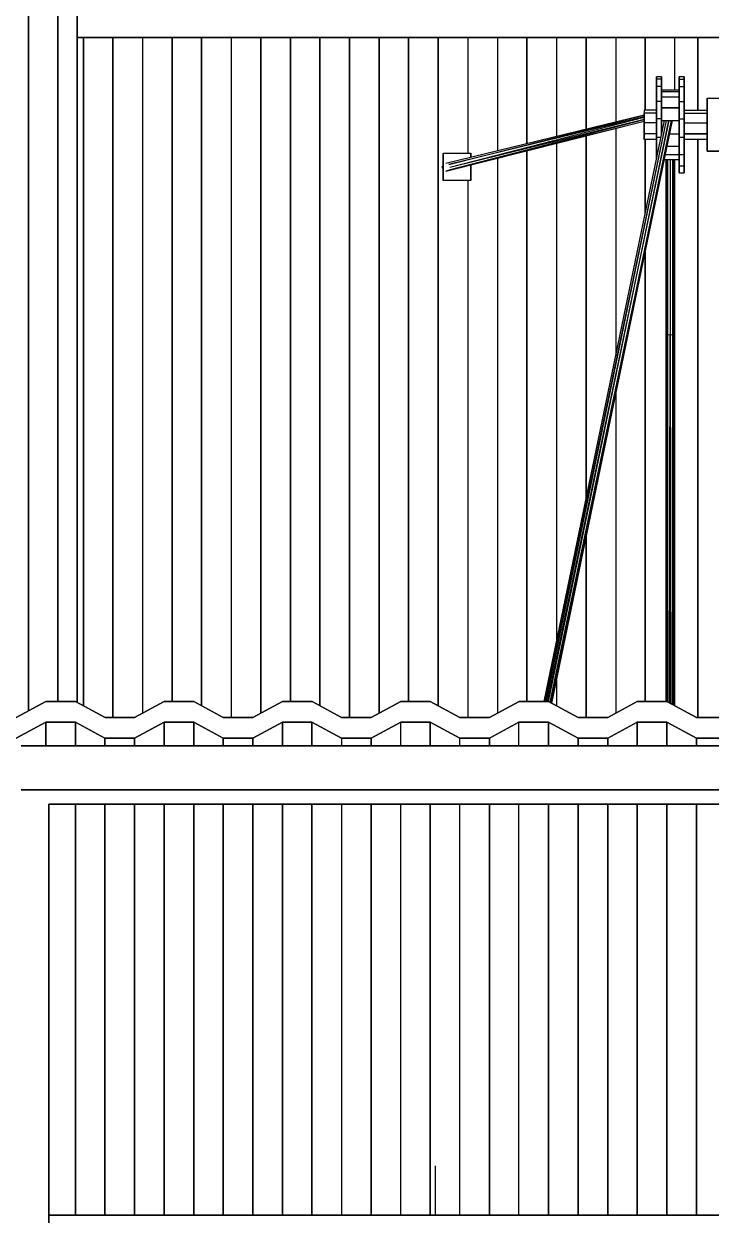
# Model space of a CAD drawing. Extents: x -43 to 90, y 6 to 81.
# Drawn here: x -6.847 to -4.855, y 23.097 to 26.553 of the extents above; entities that cross this region are included whole.
import ezdxf

# ---------------------------------------------------------------- set-up
doc = ezdxf.new("R2010")
doc.units = 0
doc.header["$LTSCALE"] = 0.1
doc.header["$MEASUREMENT"] = 0
doc.layers.add('cobertura nova', color=4, linetype='CONTINUOUS')
doc.layers.add('hachures cobertura', color=252, linetype='CONTINUOUS')

msp = doc.modelspace()

# ---------------------------------------------------------------- linework, layer by layer
at = {"layer": 'cobertura nova'}
for p, q in [((-6.693, 24.5847), (-6.693, 27.906)), ((-6.693, 27.906), (-6.693, 24.5847)), ((-6.693, 26.5129), (-2.935, 26.5129)), ((-2.935, 26.5129), (-6.693, 26.5129)), ((-6.6747, 26.5129), (-6.6747, 24.5747)), ((-4.8935, 26.3022), (-4.8935, 26.5129)), ((-4.8935, 26.5129), (-4.8935, 26.3022)), ((-4.8935, 26.3022), (-4.8935, 26.5129)), ((-4.8935, 26.5129), (-4.8935, 26.3022)), ((-4.8935, 26.5129), (-4.8935, 26.3022)), ((-4.8935, 26.5129), (-4.8935, 26.3022)), ((-4.8935, 26.3022), (-4.8935, 26.5129)), ((-5.0135, 26.3991), (-5.0135, 26.3991)), ((-5.0135, 26.3991), (-5.0135, 26.379)), ((-5.0135, 26.3923), (-5.0135, 26.3991)), ((-5.0135, 26.3991), (-5.0135, 26.3923)), ((-5.0135, 26.3923), (-5.0135, 26.3991)), ((-4.999, 26.3991), (-5.0135, 26.3991)), ((-5.0135, 26.3991), (-5.0135, 26.3923)), ((-5.0135, 26.379), (-5.0135, 26.3991)), ((-5.0135, 26.3923), (-5.0135, 26.3923)), ((-5.0135, 26.3709), (-5.0135, 26.3923)), ((-5.0135, 26.3709), (-5.0135, 26.3923)), ((-4.999, 26.3923), (-5.0135, 26.3923)), ((-5.0135, 26.3923), (-5.0135, 26.3709)), ((-5.0135, 26.379), (-5.0135, 26.379)), ((-5.0135, 26.379), (-5.0135, 26.3457)), ((-5.0135, 26.379), (-5.0135, 26.379)), ((-5.0135, 26.3457), (-5.0135, 26.379)), ((-5.0135, 26.3709), (-5.0135, 26.3709)), ((-5.0135, 26.328), (-5.0135, 26.3709)), ((-5.0135, 26.328), (-5.0135, 26.3709)), ((-4.999, 26.3709), (-5.0135, 26.3709)), ((-5.0135, 26.3709), (-5.0135, 26.328)), ((-4.999, 26.3991), (-4.999, 26.3923)), ((-4.999, 26.3923), (-4.999, 26.3991)), ((-4.999, 26.3923), (-4.999, 26.3709)), ((-4.999, 26.3709), (-4.999, 26.3923)), ((-4.999, 26.3709), (-4.999, 26.328)), ((-4.999, 26.328), (-4.999, 26.3709)), ((-4.9479, 26.3991), (-4.9479, 26.3923)), ((-4.9479, 26.379), (-4.9479, 26.3991)), ((-4.9479, 26.3991), (-4.9479, 26.3991)), ((-4.9479, 26.3923), (-4.9479, 26.3991)), ((-4.9335, 26.3991), (-4.9479, 26.3991)), ((-4.9479, 26.3991), (-4.9479, 26.3923)), ((-4.9479, 26.379), (-4.9479, 26.3991)), ((-4.9479, 26.3991), (-4.9479, 26.3991)), ((-4.9479, 26.3991), (-4.9479, 26.379)), ((-4.9479, 26.3923), (-4.9479, 26.3709)), ((-4.9479, 26.3709), (-4.9479, 26.3923)), ((-4.9479, 26.3709), (-4.9479, 26.3923)), ((-4.9479, 26.3923), (-4.9335, 26.3923)), ((-4.9479, 26.3923), (-4.9479, 26.3709)), ((-4.9479, 26.379), (-4.9479, 26.379)), ((-4.9479, 26.379), (-4.9479, 26.3603)), ((-4.9479, 26.3603), (-4.9479, 26.379)), ((-4.9479, 26.379), (-4.9479, 26.379)), ((-4.9479, 26.3603), (-4.9479, 26.379)), ((-4.9479, 26.379), (-4.9479, 26.379)), ((-4.9479, 26.3603), (-4.9479, 26.3709)), ((-4.9479, 26.3709), (-4.9479, 26.3709)), ((-4.9479, 26.3709), (-4.9479, 26.3709)), ((-4.9479, 26.328), (-4.9479, 26.3709)), ((-4.9479, 26.3709), (-4.9335, 26.3709)), ((-4.9479, 26.3709), (-4.9479, 26.328)), ((-4.9335, 26.3923), (-4.9335, 26.3991)), ((-4.9335, 26.379), (-4.9334, 26.3991)), ((-4.9335, 26.3709), (-4.9335, 26.3923)), ((-4.9335, 26.3457), (-4.9335, 26.379)), ((-4.9335, 26.328), (-4.9335, 26.3709)), ((-4.9334, 26.3991), (-4.9334, 26.3923)), ((-4.9334, 26.3923), (-4.9334, 26.3709)), ((-4.9334, 26.3709), (-4.9334, 26.328)), ((-5.0135, 26.3616), (-5.0135, 26.3457)), ((-5.0135, 26.3457), (-5.0135, 26.3457)), ((-5.0135, 26.3457), (-5.0135, 26.3022)), ((-5.0135, 26.3457), (-5.0135, 26.328)), ((-5.0135, 26.3022), (-5.0135, 26.3457)), ((-5.0135, 26.3457), (-5.0135, 26.3022)), ((-5.0135, 26.3457), (-5.0135, 26.3457)), ((-5.0135, 26.3457), (-5.0135, 26.3457)), ((-4.999, 26.3603), (-4.999, 26.3621)), ((-4.9479, 26.3603), (-4.999, 26.3603)), ((-4.9479, 26.3554), (-4.999, 26.3554)), ((-4.9479, 26.34), (-4.999, 26.34)), ((-4.9479, 26.3554), (-4.9479, 26.3603)), ((-4.9479, 26.34), (-4.9479, 26.3554)), ((-4.9479, 26.3457), (-4.9479, 26.3457)), ((-4.9479, 26.309), (-4.9479, 26.34)), ((-4.9335, 26.3022), (-4.9335, 26.3457)), ((-4.8669, 26.3374), (-4.8669, 26.3374)), ((-4.8669, 26.3374), (-4.82, 26.3374)), ((-4.8669, 26.3374), (-4.8669, 26.3374)), ((-4.8669, 26.3022), (-4.8669, 26.3374)), ((-4.8669, 26.1837), (-4.8669, 26.3374)), ((-4.8669, 26.3374), (-4.8669, 26.1837)), ((-5.0135, 26.3022), (-5.0498, 26.3022)), ((-5.0498, 26.3022), (-5.0498, 26.2936)), ((-5.0135, 26.328), (-5.0135, 26.328)), ((-5.0135, 26.328), (-5.0135, 26.3022)), ((-5.0135, 26.3022), (-5.0135, 26.328)), ((-5.0135, 26.2776), (-5.0135, 26.328)), ((-4.999, 26.328), (-5.0135, 26.328)), ((-5.0135, 26.328), (-5.0135, 26.2776)), ((-5.0135, 26.2936), (-5.0135, 26.3022)), ((-4.999, 26.328), (-4.999, 26.2776)), ((-4.999, 26.2776), (-4.999, 26.328)), ((-4.999, 26.309), (-4.9479, 26.309)), ((-4.9479, 26.309), (-4.999, 26.309)), ((-4.9854, 26.309), (-4.9854, 26.309)), ((-4.9854, 26.309), (-4.9854, 26.309)), ((-4.9849, 26.309), (-4.9849, 26.309)), ((-4.9835, 26.309), (-4.9835, 26.309)), ((-4.9821, 26.309), (-4.9821, 26.309)), ((-4.9793, 26.309), (-4.9793, 26.309)), ((-4.9742, 26.309), (-4.9742, 26.309)), ((-4.9717, 26.309), (-4.9717, 26.309)), ((-4.9662, 26.309), (-4.9662, 26.309)), ((-4.9635, 26.309), (-4.9635, 26.309)), ((-4.9632, 26.309), (-4.9632, 26.309)), ((-4.963, 26.309), (-4.963, 26.309)), ((-4.9479, 26.2776), (-4.9479, 26.328)), ((-4.9479, 26.328), (-4.9335, 26.328)), ((-4.9479, 26.328), (-4.9479, 26.2776)), ((-4.9479, 26.309), (-4.9479, 26.309)), ((-4.9479, 26.2727), (-4.9479, 26.309)), ((-4.9335, 26.2776), (-4.9335, 26.328)), ((-4.9334, 26.328), (-4.9335, 26.2776)), ((-4.9335, 26.3022), (-4.8669, 26.3022)), ((-5.0498, 26.2881), (-5.6238, 26.1477)), ((-5.6238, 26.126), (-5.0498, 26.2701)), ((-5.0498, 26.2695), (-5.6238, 26.126)), ((-5.6159, 26.1445), (-5.0498, 26.2875)), ((-5.0498, 26.2835), (-5.6159, 26.1445)), ((-5.6159, 26.1292), (-5.0498, 26.2751)), ((-5.6159, 26.1292), (-5.0498, 26.2702)), ((-5.6126, 26.1368), (-5.0498, 26.2824)), ((-5.6126, 26.1368), (-5.0498, 26.276)), ((-5.3392, 24.5873), (-4.9906, 26.2727)), ((-4.986, 26.2727), (-5.3371, 24.5873)), ((-4.9859, 26.2727), (-5.3346, 24.5873)), ((-4.9775, 26.2727), (-5.3308, 24.5873)), ((-5.3262, 24.5872), (-4.9774, 26.2727)), ((-4.9701, 26.2727), (-5.3232, 24.5855)), ((-5.3195, 24.5835), (-4.97, 26.2727)), ((-4.9681, 26.2727), (-5.3187, 24.5831)), ((-4.9681, 26.2727), (-5.3177, 24.5825)), ((-5.0135, 26.2936), (-5.0498, 26.2936)), ((-5.0498, 26.2936), (-5.0498, 26.2653)), ((-5.0498, 26.286), (-5.0498, 26.2936)), ((-5.0498, 26.2653), (-5.0498, 26.2936)), ((-5.0498, 26.286), (-5.0498, 26.2544)), ((-5.0135, 26.2653), (-5.0498, 26.2653)), ((-5.0498, 26.2653), (-5.0498, 26.2337)), ((-5.0498, 26.2337), (-5.0498, 26.2653)), ((-5.0135, 26.2959), (-5.0135, 26.2959)), ((-5.0135, 26.2653), (-5.0135, 26.2936)), ((-4.999, 26.2776), (-5.0135, 26.2776)), ((-5.0135, 26.2776), (-5.0135, 26.2238)), ((-5.0135, 26.2337), (-5.0135, 26.2653)), ((-5.0135, 26.2238), (-5.0135, 26.2776)), ((-4.999, 26.2776), (-4.999, 26.2318)), ((-4.999, 26.2318), (-4.999, 26.2776)), ((-4.999, 26.2727), (-4.9479, 26.2727)), ((-4.9479, 26.2959), (-4.9479, 26.2959)), ((-4.9479, 26.2238), (-4.9479, 26.2776)), ((-4.9479, 26.2776), (-4.9335, 26.2776)), ((-4.9479, 26.2776), (-4.9479, 26.2238)), ((-4.9479, 26.2338), (-4.9479, 26.2727)), ((-4.9335, 26.2936), (-4.8669, 26.2936)), ((-4.9335, 26.2238), (-4.9335, 26.2776)), ((-4.9335, 26.2776), (-4.9335, 26.2238)), ((-4.9335, 26.2653), (-4.8669, 26.2653)), ((-5.0498, 26.2544), (-5.0498, 26.2261)), ((-5.0498, 26.2544), (-5.0498, 26.2544)), ((-5.0135, 26.2337), (-5.0498, 26.2337)), ((-5.0498, 26.2337), (-5.0498, 26.2175)), ((-5.0498, 26.2175), (-5.0498, 26.2337)), ((-5.0135, 26.2421), (-5.0135, 26.2421)), ((-5.0135, 26.2175), (-5.0135, 26.2337)), ((-4.999, 26.2338), (-4.9986, 26.2338)), ((-4.9761, 26.2338), (-4.9479, 26.2338)), ((-4.9479, 26.2421), (-4.9479, 26.2421)), ((-4.9479, 26.1979), (-4.9479, 26.2338)), ((-4.9335, 26.2337), (-4.8669, 26.2337)), ((-4.8669, 26.2337), (-4.9335, 26.2337)), ((-5.0498, 26.2261), (-5.0498, 26.2261)), ((-5.0498, 26.2175), (-5.0498, 26.2261)), ((-5.0135, 26.2175), (-5.0498, 26.2175)), ((-5.0461, 26.2175), (-5.0461, 26.004)), ((-5.0135, 26.2261), (-5.0135, 26.2175)), ((-5.0135, 26.2238), (-5.0007, 26.2238)), ((-5.0135, 26.2238), (-5.0135, 26.174)), ((-5.0135, 26.2175), (-5.0135, 26.1917)), ((-5.0135, 26.2175), (-5.0135, 26.174)), ((-5.0135, 26.1917), (-5.0135, 26.2175)), ((-5.0135, 26.174), (-5.0135, 26.2175)), ((-5.0135, 26.2175), (-5.0135, 26.1917)), ((-5.0135, 26.1917), (-5.0135, 26.2175)), ((-5.0135, 26.174), (-5.0135, 26.2238)), ((-4.9836, 26.1979), (-4.9479, 26.1979)), ((-4.9479, 26.174), (-4.9479, 26.2238)), ((-4.9479, 26.2238), (-4.9335, 26.2238)), ((-4.9479, 26.2238), (-4.9479, 26.174)), ((-4.9479, 26.174), (-4.9479, 26.1979)), ((-4.9335, 26.174), (-4.9335, 26.2238)), ((-4.9335, 26.2238), (-4.9335, 26.174)), ((-4.9335, 26.1968), (-4.9335, 26.2175)), ((-4.8669, 26.2175), (-4.9335, 26.2175)), ((-4.8935, 24.5405), (-4.8935, 26.2175)), ((-4.8935, 26.2175), (-4.8935, 24.5405)), ((-4.8935, 24.5405), (-4.8935, 26.2175)), ((-4.8935, 26.2175), (-4.8935, 24.5405)), ((-4.8935, 26.2175), (-4.8935, 24.5405)), ((-4.8935, 26.2175), (-4.8935, 24.5405)), ((-4.8935, 24.5405), (-4.8935, 26.2175)), ((-4.8669, 26.1837), (-4.8669, 26.2175)), ((-5.632, 26.1775), (-5.552, 26.1775)), ((-5.632, 26.0987), (-5.632, 26.1775)), ((-5.632, 26.1775), (-5.632, 26.0987)), ((-5.552, 26.1653), (-5.552, 26.1775)), ((-5.552, 26.1775), (-5.552, 26.1653)), ((-5.0135, 26.1917), (-5.0135, 26.1917)), ((-5.0135, 26.1917), (-5.0135, 26.162)), ((-5.0135, 26.162), (-5.0135, 26.1917)), ((-5.0135, 26.1917), (-5.0135, 26.174)), ((-5.0135, 26.1917), (-5.0135, 26.1917)), ((-5.0135, 26.162), (-5.0135, 26.1917)), ((-5.0135, 26.174), (-5.0135, 26.162)), ((-5.0135, 26.174), (-5.0135, 26.174)), ((-5.0135, 26.162), (-5.0135, 26.174)), ((-5.0135, 26.1621), (-5.0135, 26.174)), ((-5.0135, 26.174), (-5.011, 26.174)), ((-5.0135, 26.174), (-5.0135, 26.162)), ((-4.9915, 26.1594), (-4.9479, 26.1594)), ((-4.9885, 26.1739), (-4.9479, 26.1739)), ((-4.9854, 25.6481), (-4.9854, 26.1594)), ((-4.9854, 26.1594), (-4.9854, 25.6481)), ((-4.9854, 25.6481), (-4.9827, 26.1594)), ((-4.9821, 26.1594), (-4.9821, 25.6508)), ((-4.9742, 26.1594), (-4.9742, 25.6519)), ((-4.9662, 25.6508), (-4.9662, 26.1594)), ((-4.9662, 25.6508), (-4.9635, 26.1594)), ((-4.963, 25.6481), (-4.963, 26.1594)), ((-4.9604, 24.5747), (-4.9604, 26.1594)), ((-4.9479, 26.1917), (-4.9479, 26.1917)), ((-4.9479, 26.1407), (-4.9479, 26.174)), ((-4.9479, 26.174), (-4.9335, 26.174)), ((-4.9479, 26.174), (-4.9479, 26.1407)), ((-4.9479, 26.1594), (-4.9479, 26.1488)), ((-4.9479, 26.1594), (-4.9479, 26.1407)), ((-4.9479, 26.1488), (-4.9479, 26.1594)), ((-4.9479, 26.1488), (-4.9479, 26.1594)), ((-4.9335, 26.1407), (-4.9335, 26.174)), ((-4.9335, 26.174), (-4.9335, 26.1407)), ((-4.8669, 26.1837), (-4.8669, 26.1837)), ((-4.8669, 26.1837), (-4.8669, 26.1837)), ((-4.82, 26.1837), (-4.8669, 26.1837)), ((-4.8669, 26.1837), (-4.82, 26.1837)), ((-5.6351, 26.1368), (-5.632, 26.1441)), ((-5.6351, 26.1368), (-5.632, 26.1296)), ((-5.552, 26.0987), (-5.552, 26.1439)), ((-5.552, 26.1439), (-5.552, 26.0987)), ((-4.9479, 26.1488), (-4.9479, 26.1488)), ((-4.9479, 26.1488), (-4.9479, 26.1488)), ((-4.9479, 26.1274), (-4.9479, 26.1488)), ((-4.9479, 26.1488), (-4.9479, 26.1274)), ((-4.9479, 26.1488), (-4.9479, 26.1488)), ((-4.9479, 26.1407), (-4.9479, 26.1407)), ((-4.9479, 26.1206), (-4.9479, 26.1407)), ((-4.9479, 26.1407), (-4.9479, 26.1206)), ((-4.9479, 26.1206), (-4.9479, 26.1407)), ((-4.9479, 26.1407), (-4.9335, 26.1407)), ((-4.9479, 26.1407), (-4.9479, 26.1206)), ((-4.9479, 26.1274), (-4.9479, 26.1274)), ((-4.9479, 26.1274), (-4.9479, 26.1274)), ((-4.9479, 26.1206), (-4.9479, 26.1274)), ((-4.9479, 26.1274), (-4.9479, 26.1206)), ((-4.9479, 26.1274), (-4.9479, 26.1274)), ((-4.9335, 26.1407), (-4.9335, 26.1206)), ((-4.9335, 26.1206), (-4.9335, 26.1407)), ((-5.552, 26.0987), (-5.632, 26.0987)), ((-4.9995, 26.1206), (-4.999, 26.1206)), ((-4.999, 26.1231), (-4.999, 26.1206)), ((-4.999, 26.1206), (-4.999, 26.1231)), ((-4.999, 26.1231), (-4.999, 26.1206)), ((-4.999, 26.1206), (-4.999, 26.1231)), ((-4.9479, 26.1206), (-4.9479, 26.1206)), ((-4.9479, 26.1206), (-4.9335, 26.1206)), ((-4.9854, 25.6481), (-4.9821, 25.6508)), ((-4.9854, 25.6481), (-4.9854, 25.6481)), ((-4.9854, 25.6481), (-4.9854, 25.6356)), ((-4.9854, 24.5873), (-4.9854, 25.6481)), ((-4.9854, 25.6481), (-4.9854, 24.5873)), ((-4.983, 24.587), (-4.9821, 25.6508)), ((-4.9821, 25.6508), (-4.9742, 25.6519)), ((-4.9821, 25.6508), (-4.9821, 24.5865)), ((-4.9762, 24.5833), (-4.9742, 25.6519)), ((-4.9742, 25.6519), (-4.9662, 25.6508)), ((-4.9742, 25.6519), (-4.9742, 24.5822)), ((-4.9682, 24.579), (-4.9662, 25.6508)), ((-4.9662, 24.5779), (-4.9662, 25.6508)), ((-4.9662, 25.6508), (-4.963, 25.6481)), ((-4.9638, 24.5765), (-4.963, 25.6481)), ((-4.963, 25.6481), (-4.963, 24.5761)), ((-6.7835, 24.5873), (-6.8692, 24.5405)), ((-6.8692, 24.5405), (-6.7835, 24.5873)), ((-6.6978, 24.5873), (-6.7835, 24.5873)), ((-6.7835, 24.5873), (-6.6978, 24.5873)), ((-6.612, 24.5405), (-6.6978, 24.5873)), ((-6.6978, 24.5873), (-6.612, 24.5405)), ((-6.4406, 24.5873), (-6.5263, 24.5405)), ((-6.5263, 24.5405), (-6.4406, 24.5873)), ((-6.3549, 24.5873), (-6.4406, 24.5873)), ((-6.4406, 24.5873), (-6.3549, 24.5873)), ((-6.3549, 24.5873), (-6.2692, 24.5405)), ((-6.2692, 24.5405), (-6.3549, 24.5873)), ((-6.0978, 24.5873), (-6.1835, 24.5405)), ((-6.1835, 24.5405), (-6.0978, 24.5873)), ((-6.012, 24.5873), (-6.0978, 24.5873)), ((-6.0978, 24.5873), (-6.012, 24.5873)), ((-6.012, 24.5873), (-5.9263, 24.5405)), ((-5.9263, 24.5405), (-6.012, 24.5873)), ((-5.7549, 24.5873), (-5.8406, 24.5405)), ((-5.8406, 24.5405), (-5.7549, 24.5873)), ((-5.6692, 24.5873), (-5.7549, 24.5873)), ((-5.7549, 24.5873), (-5.6692, 24.5873)), ((-5.6692, 24.5873), (-5.5835, 24.5405)), ((-5.5835, 24.5405), (-5.6692, 24.5873)), ((-5.4977, 24.5405), (-5.412, 24.5873)), ((-5.412, 24.5873), (-5.4977, 24.5405)), ((-5.412, 24.5873), (-5.3263, 24.5873)), ((-5.3263, 24.5873), (-5.412, 24.5873)), ((-5.3263, 24.5873), (-5.2406, 24.5405)), ((-5.2406, 24.5405), (-5.3263, 24.5873)), ((-5.1549, 24.5405), (-5.0692, 24.5873)), ((-5.0692, 24.5873), (-5.1549, 24.5405)), ((-5.0692, 24.5873), (-4.9835, 24.5873)), ((-4.9835, 24.5873), (-5.0692, 24.5873)), ((-4.9835, 24.5873), (-4.8977, 24.5405)), ((-4.8977, 24.5405), (-4.9835, 24.5873)), ((-6.5263, 24.5405), (-6.612, 24.5405)), ((-6.612, 24.5405), (-6.5263, 24.5405)), ((-6.2692, 24.5405), (-6.1835, 24.5405)), ((-6.1835, 24.5405), (-6.2692, 24.5405)), ((-5.9263, 24.5405), (-5.8406, 24.5405)), ((-5.8406, 24.5405), (-5.9263, 24.5405)), ((-5.5835, 24.5405), (-5.4977, 24.5405)), ((-5.4977, 24.5405), (-5.5835, 24.5405)), ((-5.2406, 24.5405), (-5.1549, 24.5405)), ((-5.1549, 24.5405), (-5.2406, 24.5405)), ((-4.8977, 24.5405), (-4.812, 24.5405)), ((-4.812, 24.5405), (-4.8977, 24.5405)), ((-6.8693, 24.4805), (-6.7836, 24.5273)), ((-6.7836, 24.5273), (-6.8693, 24.4805)), ((-6.7836, 24.5273), (-6.6979, 24.5273)), ((-6.6979, 24.5273), (-6.7836, 24.5273)), ((-6.7835, 24.5273), (-6.7835, 24.5273)), ((-6.7835, 24.5273), (-6.7835, 24.5273)), ((-6.6979, 24.5273), (-6.6122, 24.4805)), ((-6.6122, 24.4805), (-6.6979, 24.5273)), ((-6.6978, 24.5272), (-6.6978, 24.5272)), ((-6.6978, 24.5272), (-6.6978, 24.5272)), ((-6.5264, 24.4805), (-6.4407, 24.5273)), ((-6.4407, 24.5273), (-6.5264, 24.4805)), ((-6.4407, 24.5273), (-6.355, 24.5273)), ((-6.355, 24.5273), (-6.4407, 24.5273)), ((-6.4406, 24.5273), (-6.4406, 24.5273)), ((-6.4406, 24.5273), (-6.4406, 24.5273)), ((-6.355, 24.5273), (-6.2693, 24.4805)), ((-6.2693, 24.4805), (-6.355, 24.5273)), ((-6.3549, 24.5272), (-6.3549, 24.5272)), ((-6.3549, 24.5272), (-6.3549, 24.5272)), ((-6.1836, 24.4805), (-6.0979, 24.5273)), ((-6.0979, 24.5273), (-6.1836, 24.4805)), ((-6.0979, 24.5273), (-6.0122, 24.5273)), ((-6.0122, 24.5273), (-6.0979, 24.5273)), ((-6.0978, 24.5273), (-6.0978, 24.5273)), ((-6.0978, 24.5273), (-6.0978, 24.5273)), ((-5.9264, 24.4805), (-6.0122, 24.5273)), ((-6.0122, 24.5273), (-5.9264, 24.4805)), ((-6.012, 24.5272), (-6.012, 24.5272)), ((-6.012, 24.5272), (-6.012, 24.5272)), ((-5.755, 24.5273), (-5.8407, 24.4805)), ((-5.8407, 24.4805), (-5.755, 24.5273)), ((-5.6693, 24.5273), (-5.755, 24.5273)), ((-5.755, 24.5273), (-5.6693, 24.5273)), ((-5.7549, 24.5273), (-5.7549, 24.5273)), ((-5.7549, 24.5273), (-5.7549, 24.5273)), ((-5.5836, 24.4805), (-5.6693, 24.5273)), ((-5.6693, 24.5273), (-5.5836, 24.4805)), ((-5.6692, 24.5272), (-5.6692, 24.5272)), ((-5.6692, 24.5272), (-5.6692, 24.5272)), ((-5.4122, 24.5273), (-5.4979, 24.4805)), ((-5.4979, 24.4805), (-5.4122, 24.5273)), ((-5.3264, 24.5273), (-5.4122, 24.5273)), ((-5.4122, 24.5273), (-5.3264, 24.5273)), ((-5.412, 24.5273), (-5.412, 24.5273)), ((-5.3264, 24.5273), (-5.2407, 24.4805)), ((-5.2407, 24.4805), (-5.3264, 24.5273)), ((-5.3263, 24.5272), (-5.3263, 24.5272)), ((-5.3263, 24.5272), (-5.3263, 24.5272)), ((-5.155, 24.4805), (-5.0693, 24.5273)), ((-5.0693, 24.5273), (-5.155, 24.4805)), ((-5.0693, 24.5273), (-4.9836, 24.5273)), ((-4.9836, 24.5273), (-5.0693, 24.5273)), ((-5.0692, 24.5273), (-5.0692, 24.5273)), ((-4.9836, 24.5273), (-4.8979, 24.4805)), ((-4.8979, 24.4805), (-4.9836, 24.5273)), ((-4.9835, 24.5272), (-4.9835, 24.5272)), ((-4.9835, 24.5272), (-4.9835, 24.5272)), ((-6.6122, 24.4805), (-6.5264, 24.4805)), ((-6.5264, 24.4805), (-6.6122, 24.4805)), ((-6.612, 24.4805), (-6.612, 24.4805)), ((-6.612, 24.4805), (-6.612, 24.4805)), ((-6.5263, 24.4806), (-6.5263, 24.4806)), ((-6.5263, 24.4806), (-6.5263, 24.4806)), ((-6.2693, 24.4805), (-6.1836, 24.4805)), ((-6.1836, 24.4805), (-6.2693, 24.4805)), ((-6.2692, 24.4805), (-6.2692, 24.4805)), ((-6.1835, 24.4806), (-6.1835, 24.4806)), ((-6.1835, 24.4806), (-6.1835, 24.4806)), ((-5.8407, 24.4805), (-5.9264, 24.4805)), ((-5.9264, 24.4805), (-5.8407, 24.4805)), ((-5.9263, 24.4805), (-5.9263, 24.4805)), ((-5.8406, 24.4806), (-5.8406, 24.4806)), ((-5.8406, 24.4806), (-5.8406, 24.4806)), ((-5.4979, 24.4805), (-5.5836, 24.4805)), ((-5.5836, 24.4805), (-5.4979, 24.4805)), ((-5.5835, 24.4805), (-5.5835, 24.4805)), ((-5.4977, 24.4806), (-5.4977, 24.4806)), ((-5.4977, 24.4806), (-5.4977, 24.4806)), ((-5.2407, 24.4805), (-5.155, 24.4805)), ((-5.155, 24.4805), (-5.2407, 24.4805)), ((-5.2406, 24.4805), (-5.2406, 24.4805)), ((-5.1549, 24.4806), (-5.1549, 24.4806)), ((-4.8979, 24.4805), (-4.8122, 24.4805)), ((-4.8122, 24.4805), (-4.8979, 24.4805)), ((-4.8977, 24.4805), (-4.8977, 24.4805)), ((-6.8549, 24.4591), (-6.7749, 24.4591)), ((-6.7749, 24.4591), (-6.8549, 24.4591)), ((-6.7749, 24.4591), (-2.9349, 24.4591)), ((-2.9349, 24.4591), (-6.7749, 24.4591)), ((-6.7749, 24.3306), (-6.8549, 24.3306)), ((-6.8549, 24.3306), (-6.7749, 24.3306)), ((-2.9349, 24.3306), (-6.7749, 24.3306)), ((-6.7749, 24.3306), (-6.7749, 24.3306)), ((-6.7749, 24.3306), (-6.7749, 24.3306)), ((-6.7749, 24.3306), (-2.9349, 24.3306)), ((-6.7749, 24.3306), (-6.7749, 24.3306)), ((-6.7749, 24.3306), (-6.7749, 24.3306)), ((-6.7749, 22.9688), (-6.7749, 24.2893)), ((-6.7749, 24.2893), (-2.9349, 24.2893)), ((-2.9349, 24.2893), (-6.7749, 24.2893)), ((-6.7749, 24.2893), (-6.7749, 22.9688)), ((-5.6549, 23.2406), (-5.6549, 23.0973)), ((-2.9349, 23.0973), (-6.7749, 23.0973)), ((-6.7749, 23.0973), (-2.9349, 23.0973)), ((-5.6549, 23.0973), (-5.5749, 23.0973)), ((-5.5749, 23.0973), (-5.6549, 23.0973)), ((-5.6549, 23.0973), (-5.6549, 23.0973)), ((-5.5749, 23.0973), (-5.5749, 23.0973))]:
    msp.add_line(p, q, dxfattribs=at)
at = {"layer": 'hachures cobertura'}
for p, q in [((-6.834, 27.9322), (-6.834, 24.5597)), ((-6.834, 24.5597), (-6.834, 27.9322)), ((-6.7483, 24.5873), (-6.7483, 27.9322)), ((-6.7483, 27.9322), (-6.7483, 24.5873)), ((-6.6747, 24.5747), (-6.6747, 26.5129)), ((-6.589, 26.5129), (-6.589, 24.5405)), ((-6.589, 24.5405), (-6.589, 26.5129)), ((-6.5033, 26.5129), (-6.5033, 24.5531)), ((-6.4176, 24.5873), (-6.4176, 26.5129)), ((-6.4176, 26.5129), (-6.4176, 24.5873)), ((-6.3319, 26.5129), (-6.3319, 24.5747)), ((-6.3319, 24.5747), (-6.3319, 26.5129)), ((-6.2461, 26.5129), (-6.2461, 24.5405)), ((-6.1604, 26.5129), (-6.1604, 24.5531)), ((-6.1604, 24.5531), (-6.1604, 26.5129)), ((-6.0747, 26.5129), (-6.0747, 24.5873)), ((-6.0747, 24.5873), (-6.0747, 26.5129)), ((-5.989, 26.5129), (-5.989, 24.5747)), ((-5.989, 24.5747), (-5.989, 26.5129)), ((-5.9033, 26.5129), (-5.9033, 24.5405)), ((-5.9033, 24.5405), (-5.9033, 26.5129)), ((-5.8176, 26.5129), (-5.8176, 24.5531)), ((-5.8176, 24.5531), (-5.8176, 26.5129)), ((-5.7319, 26.5129), (-5.7319, 24.5873)), ((-5.7319, 24.5873), (-5.7319, 26.5129)), ((-5.6461, 26.5129), (-5.6461, 24.5747)), ((-5.6461, 24.5747), (-5.6461, 26.5129)), ((-5.5604, 26.5129), (-5.5604, 26.1775)), ((-5.4747, 26.5129), (-5.4747, 26.1842)), ((-5.389, 26.5129), (-5.389, 26.2052)), ((-5.389, 26.2052), (-5.389, 26.5129)), ((-5.3033, 26.5129), (-5.3033, 26.2261)), ((-5.2176, 26.5129), (-5.2176, 26.2471)), ((-5.2176, 26.2471), (-5.2176, 26.5129)), ((-5.1319, 26.5129), (-5.1319, 26.2681)), ((-5.0461, 26.5129), (-5.0461, 26.3022)), ((-5.0461, 26.3022), (-5.0461, 26.5129)), ((-4.9604, 26.3603), (-4.9604, 26.5129)), ((-5.1319, 26.249), (-5.1319, 25.5895)), ((-5.3033, 26.2061), (-5.3033, 24.7607)), ((-5.2176, 26.2275), (-5.2176, 25.1751)), ((-5.2176, 25.1751), (-5.2176, 26.2275)), ((-5.0461, 26.004), (-5.0461, 26.2175)), ((-5.4747, 26.1633), (-5.4747, 24.5531)), ((-5.389, 26.1847), (-5.389, 24.5873)), ((-5.389, 24.5873), (-5.389, 26.1847)), ((-5.5604, 26.0987), (-5.5604, 24.5405)), ((-5.0461, 25.8952), (-5.0461, 24.5873)), ((-5.0461, 24.5873), (-5.0461, 25.8952)), ((-5.1319, 25.4808), (-5.1319, 24.5531)), ((-5.2176, 25.0664), (-5.2176, 24.5405)), ((-5.2176, 24.5405), (-5.2176, 25.0664)), ((-5.3033, 24.652), (-5.3033, 24.5747)), ((-6.7836, 24.5273), (-6.7836, 24.4591)), ((-6.7836, 24.4591), (-6.7836, 24.5273)), ((-6.6979, 24.5273), (-6.6979, 24.4591)), ((-6.6979, 24.4591), (-6.6979, 24.5273)), ((-6.4407, 24.4591), (-6.4407, 24.5273)), ((-6.4407, 24.5273), (-6.4407, 24.4591)), ((-6.355, 24.4591), (-6.355, 24.5273)), ((-6.355, 24.5273), (-6.355, 24.4591)), ((-6.0979, 24.4591), (-6.0979, 24.5273)), ((-6.0979, 24.5273), (-6.0979, 24.4591)), ((-6.0122, 24.5273), (-6.0122, 24.4591)), ((-6.0122, 24.4591), (-6.0122, 24.5273)), ((-5.755, 24.4591), (-5.755, 24.5273)), ((-5.6693, 24.4591), (-5.6693, 24.5273)), ((-5.6693, 24.5273), (-5.6693, 24.4591)), ((-5.4122, 24.4591), (-5.4122, 24.5273)), ((-5.3264, 24.4591), (-5.3264, 24.5273)), ((-5.3264, 24.5273), (-5.3264, 24.4591)), ((-5.0693, 24.4591), (-5.0693, 24.5273)), ((-5.0693, 24.5273), (-5.0693, 24.4591)), ((-4.9836, 24.4591), (-4.9836, 24.5273)), ((-4.9836, 24.5273), (-4.9836, 24.4591)), ((-6.6122, 24.4805), (-6.6122, 24.4591)), ((-6.6122, 24.4591), (-6.6122, 24.4805)), ((-6.5264, 24.4591), (-6.5264, 24.4805)), ((-6.5264, 24.4805), (-6.5264, 24.4591)), ((-6.2693, 24.4591), (-6.2693, 24.4805)), ((-6.2693, 24.4805), (-6.2693, 24.4591)), ((-6.1836, 24.4591), (-6.1836, 24.4805)), ((-6.1836, 24.4805), (-6.1836, 24.4591)), ((-5.9264, 24.4805), (-5.9264, 24.4591)), ((-5.8407, 24.4591), (-5.8407, 24.4805)), ((-5.8407, 24.4805), (-5.8407, 24.4591)), ((-5.5836, 24.4591), (-5.5836, 24.4805)), ((-5.4979, 24.4591), (-5.4979, 24.4805)), ((-5.4979, 24.4805), (-5.4979, 24.4591)), ((-5.2407, 24.4591), (-5.2407, 24.4805)), ((-5.2407, 24.4805), (-5.2407, 24.4591)), ((-5.155, 24.4591), (-5.155, 24.4805)), ((-5.155, 24.4805), (-5.155, 24.4591)), ((-4.8979, 24.4591), (-4.8979, 24.4805)), ((-4.8979, 24.4805), (-4.8979, 24.4591)), ((-6.6979, 24.2893), (-6.6979, 23.0973)), ((-6.6979, 23.0973), (-6.6979, 24.2893)), ((-6.6122, 24.2893), (-6.6122, 23.0973)), ((-6.6122, 23.0973), (-6.6122, 24.2893)), ((-6.5265, 23.0973), (-6.5264, 24.2893)), ((-6.5264, 24.2893), (-6.5265, 23.0973)), ((-6.4407, 23.0973), (-6.4407, 24.2893)), ((-6.4407, 24.2893), (-6.4407, 23.0973)), ((-6.355, 23.0973), (-6.355, 24.2893)), ((-6.355, 24.2893), (-6.355, 23.0973)), ((-6.2693, 23.0973), (-6.2693, 24.2893)), ((-6.2693, 24.2893), (-6.2693, 23.0973)), ((-6.1836, 23.0973), (-6.1836, 24.2893)), ((-6.1836, 24.2893), (-6.1836, 23.0973)), ((-6.0979, 23.0973), (-6.0979, 24.2893)), ((-6.0979, 24.2893), (-6.0979, 23.0973)), ((-6.0122, 24.2893), (-6.0122, 23.0973)), ((-6.0122, 23.0973), (-6.0122, 24.2893)), ((-5.9264, 24.2893), (-5.9265, 23.0973)), ((-5.8407, 23.0973), (-5.8407, 24.2893)), ((-5.8407, 24.2893), (-5.8407, 23.0973)), ((-5.755, 23.0973), (-5.755, 24.2893)), ((-5.6693, 23.0973), (-5.6693, 24.2893)), ((-5.6693, 24.2893), (-5.6693, 23.0973)), ((-5.5836, 23.0973), (-5.5836, 24.2893)), ((-5.4979, 23.0973), (-5.4979, 24.2893)), ((-5.4979, 24.2893), (-5.4979, 23.0973)), ((-5.4122, 23.0973), (-5.4122, 24.2893)), ((-5.3265, 23.0973), (-5.3264, 24.2893)), ((-5.3264, 24.2893), (-5.3265, 23.0973)), ((-5.2407, 23.0973), (-5.2407, 24.2893)), ((-5.2407, 24.2893), (-5.2407, 23.0973)), ((-5.155, 23.0973), (-5.155, 24.2893)), ((-5.155, 24.2893), (-5.155, 23.0973)), ((-5.0693, 23.0973), (-5.0693, 24.2893)), ((-5.0693, 24.2893), (-5.0693, 23.0973)), ((-4.9836, 23.0973), (-4.9836, 24.2893)), ((-4.9836, 24.2893), (-4.9836, 23.0973)), ((-4.8979, 23.0973), (-4.8979, 24.2893)), ((-4.8979, 24.2893), (-4.8979, 23.0973))]:
    msp.add_line(p, q, dxfattribs=at)

doc.saveas('drawing.dxf')
